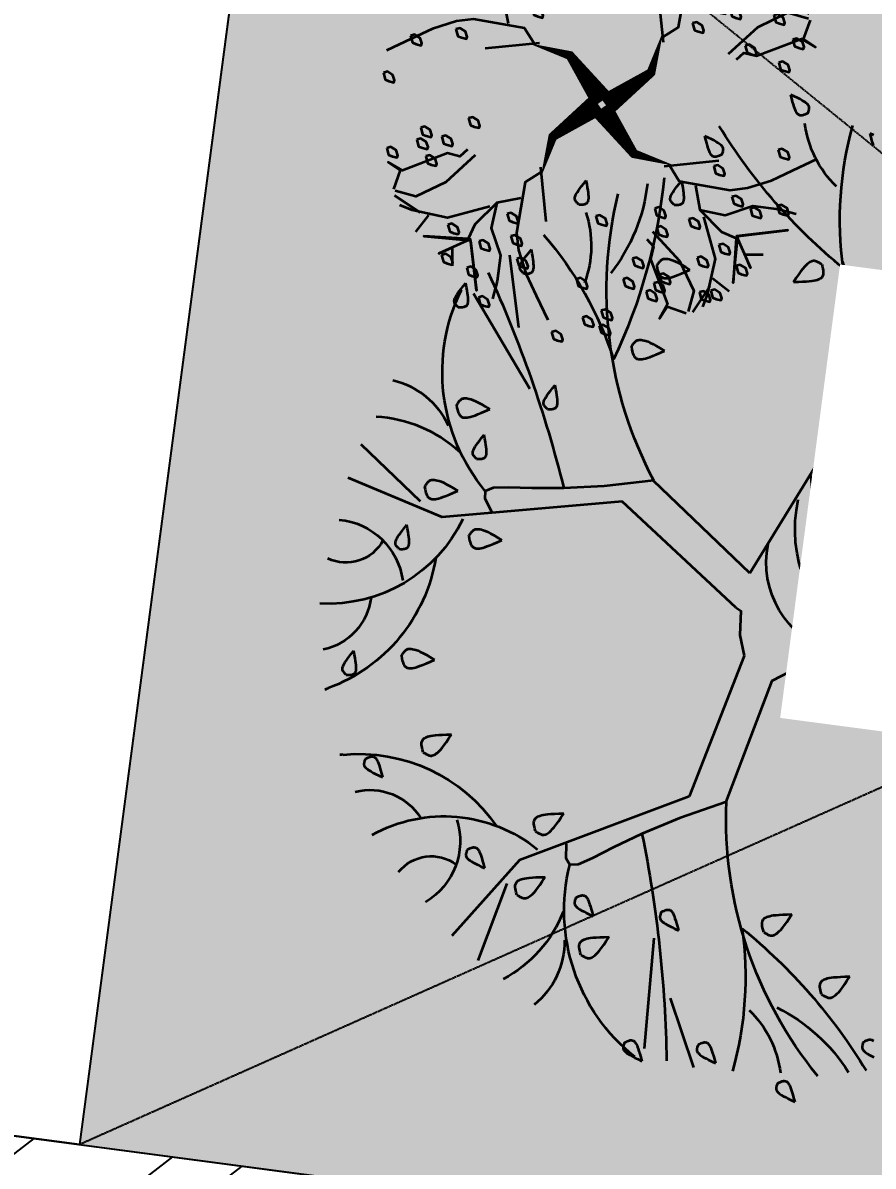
# Model space of a CAD drawing. Header units: millimetres. Extents: x -179928 to 528275, y -469666 to 511935.
# Drawn here: x 104904 to 105449, y 90080 to 90813 of the extents above; entities that cross this region are included whole.
import ezdxf

# ---------------------------------------------------------------- set-up
doc = ezdxf.new("R2010")
doc.units = ezdxf.units.MM
doc.linetypes.add('DASHED', pattern=[0.75, 0.5, -0.25])
doc.linetypes.add('HIDDEN', pattern=[0])
for name, color, linetype in [('ad-Elevation 10', 8, 'Continuous'), ('ad-Text main', 7, 'Continuous'), ('ad-Toilet fixtures', 8, 'Continuous'), ('ad-Wall', 240, 'Continuous'), ('ad-Wall hatch', 8, 'Continuous')]:
    doc.layers.add(name, color=color, linetype=linetype)
doc.layers.add('ad-Landscape', color=94, linetype='Continuous', lineweight=35)
doc.styles.get("Standard").update_dxf_attribs({"font": 'arial.ttf'})

# ---------------------------------------------------------------- blocks, each defined once
blk = doc.blocks.new('zw$42B5')
at = {"layer": 'ad-Wall hatch', "transparency": 33554610}
h = blk.add_hatch(dxfattribs=at)
h.set_pattern_fill('ANSI32', color=256, scale=10)
h.set_pattern_definition([(45, (-1040635.14, 674820.02), (-67.351921, 67.351921), []), (45, (-1040590.24, 674820.02), (-67.351921, 67.351921), [])])
h.paths.add_polyline_path([(12120, 13620), (12120, 10220), (11890, 10220), (11890, 13390), (7240, 13390), (7240, 8645), (4245, 8645), (4245, 8875), (4445, 8875), (4445, 9370), (4560, 9370), (4560, 8760), (7010, 8760), (7010, 10500), (6360, 10500), (6360, 10615), (7010, 10615), (7010, 13390), (4560, 13390), (4560, 10615), (5560, 10615), (5560, 10500), (4445, 10500), (4445, 13390), (230, 13390), (230, 8875), (3345, 8875), (3345, 8645), (3060, 8645), (3060, 4745), (3345, 4745), (3345, 4515), (230, 4515), (230, 230), (4995, 230), (4995, 3130), (6060, 3130), (6060, 3015), (5110, 3015), (5110, 230), (8310, 230), (8310, 3015), (6860, 3015), (6860, 3130), (8310, 3130), (8310, 4630), (5110, 4630), (5110, 3930), (4995, 3930), (4995, 4515), (4245, 4515), (4245, 4745), (8540, 4745), (8540, 230), (9240, 230), (9240, 0), (0, 0), (0, 4745), (2830, 4745), (2830, 8645), (0, 8645), (0, 13620)])
at = {"layer": 'ad-Wall'}
blk.add_lwpolyline([(230, 230), (4995, 230), (4995, 3130), (6060, 3130), (6060, 3015), (5110, 3015), (5110, 230), (8310, 230), (8310, 3015), (6860, 3015), (6860, 3130), (8310, 3130), (8310, 4630), (5110, 4630), (5110, 3930), (4995, 3930), (4995, 4515), (4245, 4515), (4245, 4745), (8540, 4745), (8540, 230), (9240, 230), (9240, 0), (0, 0)], dxfattribs=at)
blk = doc.blocks.new('A$C279134A6')
at = {"layer": 'ad-Landscape', "linetype": 'Continuous'}
for p, q in [((333.14, 760.24), (359.9, 815.03)), ((313.08, 712.49), (317.12, 804.75)), ((185.45, 683.31), (169.64, 750.19)), ((352.62, 400.13), (423.66, 240.51)), ((72.23, 376.89), (16.73, 336.36)), ((150.22, 271.73), (93.3, 199.01)), ((134.41, 222.4), (119.11, 163.38))]:
    blk.add_line(p, q, dxfattribs=at)
for points in [[(431.16, 819.12), (431.03, 819.65), (430.9, 820.18), (430.78, 820.7), (430.69, 821.21), (430.61, 821.7), (430.56, 822.19), (430.53, 822.67), (430.54, 823.13), (430.59, 823.58), (430.68, 824.02), (430.83, 824.46), (431.06, 824.89), (431.36, 825.33), (431.77, 825.78), (432.28, 826.24), (432.91, 826.71), (433.68, 827.21), (434.64, 827.74), (435.84, 828.33), (437.34, 828.97), (439.19, 829.69), (441.45, 830.5), (444.18, 831.41), (447.42, 832.44)], [(431.16, 819.12), (432.34, 818.3), (433.34, 817.65), (434.21, 817.15), (434.94, 816.8), (435.58, 816.56), (436.14, 816.41), (436.64, 816.34), (437.11, 816.33), (437.56, 816.36), (438, 816.44), (438.44, 816.58), (438.88, 816.78), (439.33, 817.08), (439.79, 817.46), (440.27, 817.96), (440.77, 818.57), (441.3, 819.33), (441.87, 820.26), (442.51, 821.42), (443.23, 822.87), (444.07, 824.64), (445.03, 826.8), (446.14, 829.38), (447.42, 832.44)], [(300.11, 802.13), (299.97, 802.67), (299.85, 803.19), (299.73, 803.71), (299.63, 804.22), (299.56, 804.72), (299.51, 805.2), (299.48, 805.68), (299.49, 806.14), (299.53, 806.59), (299.63, 807.03), (299.78, 807.47), (300, 807.9), (300.31, 808.34), (300.72, 808.79), (301.23, 809.25), (301.86, 809.72), (302.63, 810.22), (303.59, 810.76), (304.79, 811.34), (306.29, 811.98), (308.14, 812.7), (310.4, 813.51), (313.12, 814.42), (316.37, 815.45)], [(300.11, 802.13), (301.29, 801.31), (302.29, 800.66), (303.15, 800.16), (303.89, 799.81), (304.53, 799.57), (305.09, 799.42), (305.59, 799.36), (306.05, 799.34), (306.5, 799.37), (306.95, 799.45), (307.39, 799.59), (307.83, 799.8), (308.28, 800.09), (308.74, 800.48), (309.22, 800.97), (309.72, 801.59), (310.24, 802.34), (310.82, 803.27), (311.45, 804.43), (312.18, 805.88), (313.01, 807.65), (313.98, 809.81), (315.09, 812.39), (316.37, 815.45)], [(361.29, 795.78), (361.16, 796.32), (361.03, 796.84), (360.91, 797.36), (360.82, 797.87), (360.74, 798.37), (360.69, 798.85), (360.66, 799.33), (360.67, 799.79), (360.72, 800.24), (360.81, 800.68), (360.96, 801.12), (361.19, 801.55), (361.49, 801.99), (361.9, 802.44), (362.41, 802.9), (363.04, 803.37), (363.81, 803.87), (364.77, 804.41), (365.97, 804.99), (367.47, 805.63), (369.32, 806.35), (371.58, 807.16), (374.31, 808.07), (377.55, 809.1)], [(361.29, 795.78), (362.47, 794.96), (363.47, 794.31), (364.33, 793.81), (365.07, 793.46), (365.71, 793.22), (366.27, 793.07), (366.77, 793.01), (367.24, 792.99), (367.69, 793.02), (368.13, 793.1), (368.57, 793.24), (369.01, 793.45), (369.46, 793.74), (369.92, 794.13), (370.4, 794.62), (370.9, 795.24), (371.43, 795.99), (372, 796.92), (372.64, 798.08), (373.36, 799.53), (374.2, 801.3), (375.16, 803.46), (376.27, 806.04), (377.55, 809.1)], [(497.76, 775.48), (497.62, 776.02), (497.49, 776.54), (497.38, 777.06), (497.28, 777.57), (497.21, 778.07), (497.15, 778.55), (497.13, 779.03), (497.14, 779.49), (497.18, 779.94), (497.28, 780.38), (497.43, 780.82), (497.65, 781.25), (497.96, 781.69), (498.36, 782.14), (498.88, 782.6), (499.51, 783.07), (500.28, 783.57), (501.24, 784.11), (502.44, 784.69), (503.94, 785.33), (505.79, 786.05), (508.05, 786.86)], [(497.76, 775.48), (498.94, 774.66), (499.94, 774.01), (500.8, 773.52), (501.54, 773.16), (502.18, 772.92), (502.74, 772.77), (503.24, 772.71), (503.7, 772.69), (504.15, 772.72), (504.6, 772.8), (505.04, 772.94), (505.48, 773.15), (505.93, 773.44)], [(254.35, 734.17), (255.04, 734.52), (255.73, 734.84), (256.41, 735.15), (257.08, 735.43), (257.75, 735.67), (258.4, 735.88), (259.05, 736.05), (259.69, 736.17), (260.32, 736.24), (260.96, 736.24), (261.6, 736.15), (262.26, 735.97), (262.95, 735.67), (263.68, 735.24), (264.46, 734.67), (265.3, 733.94), (266.2, 733.02), (267.19, 731.86), (268.28, 730.41), (269.48, 728.59), (270.81, 726.34), (272.3, 723.61), (273.95, 720.32), (275.78, 716.42)], [(457.88, 740.61), (457.08, 738.75), (456.48, 737.18), (456.04, 735.86), (455.76, 734.74), (455.61, 733.79), (455.58, 732.98), (455.62, 732.28), (455.74, 731.63), (455.91, 731.02), (456.14, 730.43), (456.46, 729.86), (456.87, 729.31), (457.4, 728.77), (458.07, 728.25), (458.89, 727.74), (459.88, 727.23), (461.06, 726.72), (462.48, 726.21), (464.21, 725.69), (466.3, 725.16), (468.79, 724.62), (471.75, 724.06), (475.24, 723.47), (479.31, 722.85)], [(457.88, 740.61), (458.58, 740.95), (459.27, 741.28), (459.94, 741.58), (460.62, 741.86), (461.28, 742.11), (461.94, 742.32), (462.58, 742.49), (463.22, 742.61), (463.86, 742.68), (464.49, 742.67), (465.13, 742.59), (465.8, 742.4), (466.49, 742.11), (467.22, 741.68), (468, 741.11), (468.83, 740.37), (469.74, 739.46), (470.72, 738.3), (471.81, 736.84), (473.01, 735.02), (474.35, 732.78), (475.83, 730.04), (477.48, 726.75), (479.31, 722.85)], [(326.61, 591.55), (193.35, 662.62), (145.49, 732.73)], [(254.35, 734.17), (253.55, 732.32), (252.94, 730.75), (252.51, 729.42), (252.23, 728.3), (252.08, 727.36), (252.04, 726.55), (252.09, 725.84), (252.21, 725.19), (252.38, 724.58), (252.61, 723.99), (252.92, 723.43), (253.34, 722.88), (253.87, 722.34), (254.53, 721.82), (255.35, 721.3), (256.34, 720.79), (257.52, 720.28), (258.95, 719.77), (260.68, 719.26), (262.76, 718.73), (265.26, 718.19), (268.22, 717.62), (271.71, 717.03), (275.78, 716.42)], [(244.05, 687.63), (243.91, 688.16), (243.78, 688.68), (243.67, 689.2), (243.57, 689.71), (243.49, 690.21), (243.44, 690.7), (243.42, 691.17), (243.43, 691.63), (243.47, 692.08), (243.56, 692.52), (243.72, 692.96), (243.94, 693.4), (244.25, 693.83), (244.65, 694.28), (245.16, 694.74), (245.79, 695.22), (246.56, 695.72), (247.52, 696.25), (248.72, 696.83), (250.22, 697.48), (252.07, 698.2), (254.33, 699), (257.06, 699.92), (260.3, 700.95)], [(244.05, 687.63), (245.22, 686.8), (246.23, 686.15), (247.09, 685.66), (247.83, 685.3), (248.46, 685.06), (249.02, 684.92), (249.52, 684.85), (249.99, 684.84), (250.44, 684.87), (250.88, 684.94), (251.32, 685.08), (251.77, 685.29), (252.22, 685.58), (252.68, 685.97), (253.15, 686.46), (253.65, 687.08), (254.18, 687.83), (254.75, 688.76), (255.39, 689.93), (256.12, 691.37), (256.95, 693.15), (257.91, 695.3), (259.02, 697.88), (260.3, 700.95)], [(316.25, 690.18), (316.11, 690.71), (315.98, 691.24), (315.87, 691.75), (315.77, 692.26), (315.69, 692.76), (315.64, 693.25), (315.62, 693.72), (315.63, 694.19), (315.67, 694.64), (315.76, 695.08), (315.92, 695.51), (316.14, 695.95), (316.45, 696.39), (316.85, 696.83), (317.36, 697.29), (317.99, 697.77), (318.77, 698.27), (319.72, 698.8), (320.92, 699.38), (322.42, 700.03), (324.28, 700.75), (326.54, 701.56), (329.26, 702.47), (332.5, 703.5)], [(316.25, 690.18), (317.42, 689.35), (318.43, 688.7), (319.29, 688.21), (320.03, 687.85), (320.66, 687.61), (321.22, 687.47), (321.72, 687.4), (322.19, 687.39), (322.64, 687.42), (323.09, 687.49), (323.53, 687.63), (323.97, 687.84), (324.42, 688.13), (324.88, 688.52), (325.36, 689.02), (325.85, 689.63), (326.38, 690.38), (326.95, 691.31), (327.59, 692.48), (328.32, 693.92), (329.15, 695.7), (330.11, 697.85), (331.22, 700.44), (332.5, 703.5)], [(403.22, 695.44), (403.92, 695.78), (404.6, 696.11), (405.28, 696.42), (405.95, 696.7), (406.62, 696.94), (407.27, 697.15), (407.92, 697.32), (408.56, 697.44), (409.19, 697.51), (409.83, 697.51), (410.47, 697.42), (411.13, 697.24), (411.83, 696.94), (412.56, 696.51), (413.34, 695.94), (414.17, 695.21), (415.08, 694.29), (416.06, 693.13), (417.15, 691.68), (418.35, 689.86), (419.69, 687.61), (421.17, 684.87), (422.82, 681.59), (424.65, 677.69)], [(194.9, 691.63), (194.1, 689.78), (193.49, 688.2), (193.06, 686.88), (192.78, 685.76), (192.63, 684.82), (192.59, 684.01), (192.64, 683.3), (192.76, 682.65), (192.93, 682.04), (193.16, 681.45), (193.47, 680.88), (193.89, 680.33), (194.42, 679.8), (195.08, 679.27), (195.9, 678.76), (196.89, 678.25), (198.07, 677.74), (199.5, 677.23), (201.23, 676.71), (203.31, 676.18), (205.81, 675.64), (208.77, 675.08), (212.26, 674.49), (216.33, 673.87)], [(194.9, 691.63), (195.59, 691.97), (196.28, 692.3), (196.96, 692.6), (197.63, 692.88), (198.3, 693.13), (198.95, 693.34), (199.6, 693.51), (200.24, 693.63), (200.87, 693.7), (201.51, 693.69), (202.15, 693.61), (202.81, 693.43), (203.5, 693.13), (204.24, 692.7), (205.01, 692.13), (205.85, 691.39), (206.75, 690.48), (207.74, 689.32), (208.83, 687.86), (210.03, 686.04), (211.36, 683.8), (212.85, 681.06), (214.5, 677.77), (216.33, 673.87)], [(403.22, 695.44), (402.42, 693.59), (401.81, 692.02), (401.38, 690.69), (401.1, 689.57), (400.95, 688.63), (400.91, 687.82), (400.96, 687.11), (401.08, 686.46), (401.25, 685.85), (401.48, 685.26), (401.8, 684.69), (402.21, 684.14), (402.74, 683.61), (403.41, 683.09), (404.23, 682.57), (405.21, 682.06), (406.4, 681.55), (407.82, 681.04), (409.55, 680.53), (411.63, 680), (414.13, 679.45), (417.09, 678.89), (420.58, 678.3), (424.65, 677.69)], [(148.92, 659.8), (148.78, 660.34), (148.65, 660.86), (148.54, 661.38), (148.44, 661.89), (148.36, 662.39), (148.31, 662.87), (148.29, 663.35), (148.3, 663.81), (148.34, 664.26), (148.44, 664.7), (148.59, 665.14), (148.81, 665.57), (149.12, 666.01), (149.52, 666.46), (150.03, 666.92), (150.67, 667.39), (151.44, 667.89), (152.39, 668.43), (153.6, 669.01), (155.09, 669.65), (156.95, 670.37), (159.21, 671.18), (161.93, 672.09), (165.17, 673.12)], [(148.92, 659.8), (150.09, 658.98), (151.1, 658.33), (151.96, 657.83), (152.7, 657.48), (153.34, 657.24), (153.89, 657.09), (154.39, 657.03), (154.86, 657.01), (155.31, 657.04), (155.76, 657.12), (156.2, 657.26), (156.64, 657.47), (157.09, 657.76), (157.55, 658.15), (158.03, 658.64), (158.52, 659.26), (159.05, 660.01), (159.62, 660.94), (160.26, 662.1), (160.99, 663.55), (161.82, 665.32), (162.78, 667.48), (163.89, 670.06), (165.17, 673.12)], [(358.2, 591.72), (320.98, 610.4), (291.74, 627.48), (269.52, 642.02), (253.38, 653.1), (242.35, 659.78), (235.49, 661.13), (231.84, 656.23), (230.45, 644.14)], [(203.37, 637.08), (204.06, 637.42), (204.75, 637.75), (205.43, 638.05), (206.1, 638.33), (206.76, 638.58), (207.42, 638.79), (208.07, 638.96), (208.7, 639.08), (209.34, 639.14), (209.97, 639.14), (210.61, 639.06), (211.28, 638.87), (211.97, 638.58), (212.7, 638.15), (213.48, 637.57), (214.31, 636.84), (215.22, 635.92), (216.21, 634.77), (217.29, 633.31), (218.49, 631.49), (219.83, 629.25), (221.31, 626.51), (222.96, 623.22), (224.79, 619.32)], [(203.37, 637.08), (202.56, 635.22), (201.96, 633.65), (201.52, 632.33), (201.24, 631.21), (201.09, 630.26), (201.06, 629.45), (201.11, 628.74), (201.22, 628.1), (201.39, 627.49), (201.62, 626.9), (201.94, 626.33), (202.35, 625.78), (202.88, 625.24), (203.55, 624.72), (204.37, 624.21), (205.36, 623.7), (206.54, 623.19), (207.97, 622.68), (209.69, 622.16), (211.78, 621.63), (214.27, 621.09), (217.24, 620.53), (220.72, 619.94), (224.79, 619.32)], [(54.64, 595.87), (54.5, 596.4), (54.38, 596.92), (54.26, 597.44), (54.16, 597.95), (54.09, 598.45), (54.04, 598.93), (54.01, 599.41), (54.02, 599.87), (54.07, 600.32), (54.16, 600.76), (54.31, 601.2), (54.54, 601.63), (54.84, 602.07), (55.25, 602.52), (55.76, 602.98), (56.39, 603.46), (57.16, 603.95), (58.12, 604.49), (59.32, 605.07), (60.82, 605.71), (62.67, 606.43), (64.93, 607.24), (67.65, 608.16), (70.9, 609.19)], [(54.64, 595.87), (55.82, 595.04), (56.82, 594.39), (57.68, 593.9), (58.42, 593.54), (59.06, 593.3), (59.62, 593.16), (60.12, 593.09), (60.58, 593.08), (61.04, 593.1), (61.48, 593.18), (61.92, 593.32), (62.36, 593.53), (62.81, 593.82), (63.27, 594.21), (63.75, 594.7), (64.25, 595.32), (64.77, 596.07), (65.35, 597), (65.99, 598.17), (66.71, 599.61), (67.55, 601.38), (68.51, 603.54), (69.62, 606.12), (70.9, 609.19)], [(356.89, 469.03), (326.61, 591.55)], [(382.56, 486.75), (357.78, 591.94)], [(101.81, 583.95), (101.01, 582.09), (100.4, 580.52), (99.97, 579.19), (99.69, 578.08), (99.54, 577.13), (99.5, 576.32), (99.55, 575.61), (99.67, 574.97), (99.84, 574.35), (100.07, 573.77), (100.39, 573.2), (100.8, 572.65), (101.33, 572.11), (102, 571.59), (102.81, 571.07), (103.8, 570.56), (104.99, 570.06), (106.41, 569.55), (108.14, 569.03), (110.22, 568.5), (112.72, 567.96), (115.68, 567.39), (119.17, 566.81), (123.24, 566.19)], [(101.81, 583.95), (102.51, 584.29), (103.19, 584.61), (103.87, 584.92), (104.54, 585.2), (105.21, 585.45), (105.86, 585.66), (106.51, 585.83), (107.15, 585.95), (107.78, 586.01), (108.42, 586.01), (109.06, 585.93), (109.72, 585.74), (110.42, 585.44), (111.15, 585.02), (111.93, 584.44), (112.76, 583.71), (113.67, 582.79), (114.65, 581.64), (115.74, 580.18), (116.94, 578.36), (118.28, 576.11), (119.76, 573.38), (121.41, 570.09), (123.24, 566.19)], [(29.7, 528.37), (29.25, 528.06), (28.81, 527.74), (28.39, 527.43), (27.99, 527.1), (27.6, 526.77), (27.25, 526.44), (26.92, 526.09), (26.63, 525.73), (26.37, 525.36), (26.15, 524.97), (25.98, 524.54), (25.87, 524.06), (25.82, 523.53), (25.84, 522.93), (25.93, 522.24), (26.1, 521.47), (26.36, 520.59), (26.74, 519.56), (27.27, 518.34), (27.99, 516.88), (28.93, 515.13), (30.12, 513.04), (31.6, 510.58), (33.39, 507.68)], [(29.7, 528.37), (31.13, 528.24), (32.32, 528.08), (33.3, 527.89), (34.09, 527.68), (34.73, 527.45), (35.25, 527.2), (35.67, 526.93), (36.03, 526.63), (36.36, 526.32), (36.64, 525.97), (36.89, 525.58), (37.09, 525.13), (37.24, 524.62), (37.34, 524.02), (37.38, 523.34), (37.36, 522.55), (37.27, 521.63), (37.1, 520.55), (36.83, 519.25), (36.44, 517.68), (35.92, 515.79), (35.25, 513.53), (34.41, 510.84), (33.39, 507.68)], [(73.29, 506.76), (73.89, 508.69), (74.45, 510.28), (74.98, 511.57), (75.5, 512.6), (76, 513.41), (76.49, 514.05), (76.99, 514.56), (77.5, 514.97), (78.03, 515.33), (78.59, 515.63), (79.2, 515.85), (79.87, 516), (80.62, 516.06), (81.47, 516.03), (82.42, 515.89), (83.51, 515.63), (84.73, 515.25), (86.15, 514.71), (87.8, 513.98), (89.72, 513.02), (91.97, 511.82), (94.59, 510.32), (97.62, 508.49), (101.12, 506.32)], [(73.29, 506.76), (73.6, 506.05), (73.91, 505.35), (74.22, 504.68), (74.55, 504.03), (74.9, 503.41), (75.26, 502.82), (75.64, 502.28), (76.05, 501.77), (76.48, 501.31), (76.97, 500.9), (77.51, 500.54), (78.13, 500.25), (78.85, 500.03), (79.69, 499.88), (80.65, 499.81), (81.76, 499.82), (83.05, 499.93), (84.55, 500.16), (86.32, 500.56), (88.42, 501.17), (90.89, 502), (93.8, 503.12), (97.19, 504.54), (101.12, 506.32)], [(382.56, 486.75), (413.24, 465.34), (442.58, 452.51), (473.75, 454.34), (542.66, 463.81)], [(344.62, 430.21), (349.05, 432.35), (350.89, 452.51), (356.89, 469.03)], [(566.22, 448.74), (547.11, 430.52), (522.98, 414.51), (539.77, 401.2), (587.45, 406.7), (583.78, 399.37), (477.42, 382.87), (452.99, 374.92), (462.23, 357.76), (561.78, 348.05), (554.44, 337.06), (431.57, 324.23), (433.41, 278.42), (444.41, 263.76), (497.59, 280.25), (493.92, 271.09), (462.75, 263.76), (470.08, 252.76), (492.09, 254.59), (490.26, 247.26), (449.88, 243.53)], [(344.62, 430.21), (239.13, 354.81)], [(59.76, 418.5), (59.3, 418.18), (58.87, 417.87), (58.44, 417.55), (58.04, 417.23), (57.66, 416.9), (57.3, 416.56), (56.97, 416.21), (56.68, 415.86), (56.42, 415.49), (56.2, 415.09), (56.04, 414.66), (55.92, 414.18), (55.87, 413.65), (55.89, 413.05), (55.98, 412.37), (56.15, 411.59), (56.41, 410.71), (56.79, 409.69), (57.32, 408.46), (58.04, 407), (58.98, 405.25), (60.17, 403.16), (61.65, 400.7), (63.44, 397.81)], [(59.76, 418.5), (61.19, 418.36), (62.37, 418.2), (63.35, 418.02), (64.14, 417.81), (64.78, 417.58), (65.3, 417.32), (65.72, 417.05), (66.08, 416.75), (66.41, 416.44), (66.7, 416.09), (66.94, 415.7), (67.14, 415.25), (67.29, 414.74), (67.39, 414.14), (67.43, 413.46), (67.41, 412.67), (67.32, 411.75), (67.15, 410.67), (66.88, 409.37), (66.49, 407.8), (65.97, 405.91), (65.3, 403.65), (64.46, 400.97), (63.44, 397.81)], [(115.9, 400.36), (116.49, 402.29), (117.05, 403.88), (117.59, 405.17), (118.1, 406.2), (118.6, 407.01), (119.1, 407.65), (119.6, 408.16), (120.11, 408.58), (120.64, 408.93), (121.2, 409.23), (121.8, 409.45), (122.48, 409.6), (123.23, 409.66), (124.07, 409.63), (125.03, 409.49), (126.11, 409.23), (127.34, 408.85), (128.76, 408.31), (130.4, 407.58), (132.33, 406.63), (134.58, 405.42), (137.2, 403.92), (140.23, 402.1), (143.72, 399.92)], [(115.9, 400.36), (116.2, 399.65), (116.51, 398.96), (116.83, 398.28), (117.16, 397.63), (117.5, 397.01), (117.86, 396.43), (118.25, 395.88), (118.65, 395.37), (119.09, 394.91), (119.57, 394.5), (120.12, 394.14), (120.74, 393.85), (121.46, 393.63), (122.29, 393.48), (123.26, 393.41), (124.37, 393.42), (125.65, 393.53), (127.15, 393.77), (128.93, 394.17), (131.02, 394.77), (133.5, 395.61), (136.41, 396.72), (139.8, 398.14), (143.72, 399.92)], [(352.62, 400.13), (262.56, 334.25)], [(239.13, 354.81), (91.68, 387.47), (9.73, 365.32)], [(74, 364.42), (74.59, 366.35), (75.15, 367.94), (75.69, 369.23), (76.2, 370.26), (76.7, 371.07), (77.2, 371.71), (77.7, 372.22), (78.21, 372.63), (78.73, 372.99), (79.29, 373.29), (79.9, 373.51), (80.57, 373.66), (81.32, 373.72), (82.17, 373.69), (83.13, 373.55), (84.21, 373.29), (85.44, 372.91), (86.85, 372.37), (88.5, 371.64), (90.43, 370.68), (92.68, 369.48), (95.3, 367.98), (98.33, 366.15), (101.82, 363.98)], [(263.02, 334.14), (222.6, 344.15), (189.28, 350.19), (162.94, 353.59), (143.48, 355.67), (130.75, 357.77), (124.66, 361.2), (125.08, 367.3), (131.89, 377.39)], [(74, 364.42), (74.3, 363.71), (74.61, 363.01), (74.93, 362.34), (75.26, 361.69), (75.6, 361.07), (75.96, 360.48), (76.34, 359.94), (76.75, 359.43), (77.19, 358.97), (77.67, 358.56), (78.22, 358.2), (78.84, 357.91), (79.56, 357.69), (80.39, 357.54), (81.36, 357.47), (82.47, 357.48), (83.75, 357.59), (85.25, 357.82), (87.02, 358.22), (89.12, 358.83), (91.6, 359.66), (94.5, 360.78), (97.89, 362.2), (101.82, 363.98)], [(113.94, 335.5), (113.49, 335.19), (113.05, 334.87), (112.62, 334.56), (112.22, 334.23), (111.84, 333.9), (111.48, 333.57), (111.15, 333.22), (110.86, 332.86), (110.6, 332.49), (110.38, 332.1), (110.22, 331.67), (110.1, 331.19), (110.05, 330.66), (110.07, 330.06), (110.16, 329.37), (110.33, 328.6), (110.59, 327.72), (110.97, 326.69), (111.5, 325.47), (112.22, 324.01), (113.16, 322.26), (114.35, 320.17), (115.83, 317.71), (117.62, 314.81)], [(113.94, 335.5), (115.37, 335.37), (116.55, 335.21), (117.53, 335.02), (118.32, 334.81), (118.96, 334.58), (119.48, 334.33), (119.9, 334.06), (120.27, 333.76), (120.59, 333.44), (120.88, 333.1), (121.12, 332.71), (121.32, 332.26), (121.47, 331.75), (121.57, 331.15), (121.61, 330.47), (121.59, 329.68), (121.5, 328.76), (121.33, 327.68), (121.06, 326.38), (120.67, 324.81), (120.15, 322.92), (119.48, 320.66), (118.64, 317.97), (117.62, 314.81)], [(91.5, 293.44), (92.09, 295.37), (92.66, 296.96), (93.19, 298.25), (93.7, 299.28), (94.2, 300.09), (94.7, 300.73), (95.2, 301.24), (95.71, 301.66), (96.24, 302.01), (96.8, 302.31), (97.4, 302.53), (98.08, 302.68), (98.83, 302.74), (99.67, 302.71), (100.63, 302.57), (101.71, 302.31), (102.94, 301.93), (104.36, 301.39), (106.01, 300.66), (107.93, 299.71), (110.18, 298.5), (112.8, 297), (115.83, 295.18), (119.32, 293)], [(91.5, 293.44), (91.8, 292.73), (92.11, 292.04), (92.43, 291.36), (92.76, 290.71), (93.1, 290.09), (93.46, 289.51), (93.85, 288.96), (94.25, 288.45), (94.69, 287.99), (95.17, 287.58), (95.72, 287.22), (96.34, 286.93), (97.06, 286.71), (97.89, 286.56), (98.86, 286.49), (99.97, 286.5), (101.25, 286.61), (102.76, 286.85), (104.53, 287.25), (106.63, 287.85), (109.1, 288.69), (112.01, 289.8), (115.4, 291.22), (119.32, 293)], [(167.13, 286.62), (166.68, 286.3), (166.24, 285.99), (165.82, 285.67), (165.41, 285.35), (165.03, 285.02), (164.68, 284.68), (164.35, 284.34), (164.05, 283.98), (163.8, 283.61), (163.58, 283.21), (163.41, 282.78), (163.3, 282.31), (163.25, 281.77), (163.26, 281.17), (163.35, 280.49), (163.52, 279.72), (163.79, 278.84), (164.17, 277.81), (164.7, 276.58), (165.42, 275.12), (166.36, 273.37), (167.55, 271.28), (169.03, 268.82), (170.82, 265.93)], [(167.13, 286.62), (168.56, 286.48), (169.75, 286.32), (170.72, 286.14), (171.52, 285.93), (172.16, 285.7), (172.67, 285.44), (173.1, 285.17), (173.46, 284.87), (173.78, 284.56), (174.07, 284.21), (174.32, 283.82), (174.52, 283.37), (174.67, 282.86), (174.77, 282.27), (174.81, 281.58), (174.79, 280.79), (174.7, 279.88), (174.53, 278.79), (174.25, 277.5), (173.87, 275.93), (173.35, 274.04), (172.68, 271.77), (171.84, 269.09), (170.82, 265.93)], [(423.23, 240.72), (460.45, 222.04), (489.69, 204.96), (511.91, 190.42), (528.06, 179.35), (539.08, 172.67), (545.95, 171.31)], [(229.79, 226.07), (230.38, 228), (230.94, 229.58), (231.48, 230.87), (231.99, 231.9), (232.49, 232.72), (232.99, 233.36), (233.49, 233.87), (234, 234.28), (234.52, 234.64), (235.08, 234.93), (235.69, 235.16), (236.36, 235.31), (237.12, 235.37), (237.96, 235.33), (238.92, 235.19), (240, 234.94), (241.23, 234.56), (242.65, 234.01), (244.29, 233.28), (246.22, 232.33), (248.47, 231.12), (251.09, 229.62), (254.12, 227.8), (257.61, 225.62)], [(229.79, 226.07), (230.09, 225.35), (230.4, 224.66), (230.72, 223.99), (231.05, 223.34), (231.39, 222.72), (231.75, 222.13), (232.14, 221.58), (232.54, 221.07), (232.98, 220.61), (233.46, 220.2), (234.01, 219.85), (234.63, 219.56), (235.35, 219.33), (236.18, 219.18), (237.15, 219.11), (238.26, 219.13), (239.54, 219.23), (241.04, 219.47), (242.82, 219.87), (244.91, 220.47), (247.39, 221.31), (250.29, 222.42), (253.68, 223.85), (257.61, 225.62)], [(82.08, 212.05), (81.62, 211.74), (81.19, 211.42), (80.76, 211.1), (80.36, 210.78), (79.98, 210.45), (79.62, 210.12), (79.29, 209.77), (79, 209.41), (78.74, 209.04), (78.52, 208.65), (78.36, 208.22), (78.24, 207.74), (78.19, 207.21), (78.21, 206.61), (78.3, 205.92), (78.47, 205.15), (78.73, 204.27), (79.11, 203.24), (79.64, 202.02), (80.36, 200.56), (81.3, 198.81), (82.49, 196.72), (83.97, 194.26), (85.76, 191.36)], [(82.08, 212.05), (83.51, 211.92), (84.69, 211.76), (85.67, 211.57), (86.46, 211.36), (87.1, 211.13), (87.62, 210.88), (88.04, 210.6), (88.4, 210.31), (88.73, 209.99), (89.02, 209.65), (89.26, 209.26), (89.46, 208.81), (89.61, 208.3), (89.71, 207.7), (89.75, 207.02), (89.73, 206.22), (89.64, 205.31), (89.47, 204.23), (89.2, 202.93), (88.81, 201.36), (88.29, 199.47), (87.62, 197.21), (86.78, 194.52), (85.76, 191.36)], [(132.69, 177.1), (132.24, 176.78), (131.8, 176.47), (131.37, 176.15), (130.97, 175.82), (130.59, 175.5), (130.23, 175.16), (129.9, 174.81), (129.61, 174.46), (129.35, 174.08), (129.13, 173.69), (128.97, 173.26), (128.85, 172.78), (128.8, 172.25), (128.82, 171.65), (128.91, 170.97), (129.08, 170.19), (129.34, 169.31), (129.72, 168.29), (130.25, 167.06), (130.97, 165.6), (131.91, 163.85), (133.1, 161.76), (134.58, 159.3), (136.37, 156.41)], [(132.69, 177.1), (134.12, 176.96), (135.3, 176.8), (136.28, 176.61), (137.07, 176.41), (137.71, 176.17), (138.23, 175.92), (138.65, 175.65), (139.02, 175.35), (139.34, 175.04), (139.63, 174.69), (139.87, 174.3), (140.07, 173.85), (140.22, 173.34), (140.32, 172.74), (140.36, 172.06), (140.34, 171.27), (140.25, 170.35), (140.08, 169.27), (139.81, 167.97), (139.42, 166.4), (138.9, 164.51), (138.23, 162.25), (137.39, 159.57), (136.37, 156.41)], [(241.95, 156.21), (242.54, 158.14), (243.1, 159.73), (243.64, 161.02), (244.15, 162.05), (244.65, 162.86), (245.15, 163.5), (245.65, 164.01), (246.16, 164.42), (246.69, 164.78), (247.25, 165.08), (247.85, 165.3), (248.53, 165.45), (249.28, 165.51), (250.12, 165.48), (251.08, 165.34), (252.16, 165.08), (253.39, 164.7), (254.81, 164.16), (256.45, 163.43), (258.38, 162.47), (260.63, 161.26), (263.25, 159.77), (266.28, 157.94), (269.77, 155.77)], [(241.95, 156.21), (242.25, 155.5), (242.56, 154.8), (242.88, 154.13), (243.21, 153.48), (243.55, 152.86), (243.91, 152.27), (244.3, 151.72), (244.7, 151.22), (245.14, 150.76), (245.62, 150.34), (246.17, 149.99), (246.79, 149.7), (247.51, 149.48), (248.34, 149.33), (249.31, 149.26), (250.42, 149.27), (251.7, 149.38), (253.2, 149.61), (254.98, 150.01), (257.07, 150.61), (259.55, 151.45), (262.46, 152.57), (265.85, 153.99), (269.77, 155.77)], [(378.21, 137), (379.01, 138.85), (379.62, 140.43), (380.05, 141.75), (380.33, 142.87), (380.48, 143.82), (380.52, 144.62), (380.47, 145.33), (380.35, 145.98), (380.18, 146.59), (379.95, 147.18), (379.64, 147.75), (379.22, 148.3), (378.69, 148.83), (378.03, 149.36), (377.21, 149.87), (376.22, 150.38), (375.04, 150.89), (373.61, 151.4), (371.88, 151.92), (369.8, 152.45), (367.3, 152.99), (364.34, 153.55), (360.85, 154.14), (356.78, 154.76)], [(378.21, 137), (377.52, 136.66), (376.83, 136.33), (376.15, 136.03), (375.48, 135.75), (374.81, 135.5), (374.16, 135.29), (373.51, 135.12), (372.87, 135), (372.24, 134.93), (371.6, 134.94), (370.96, 135.02), (370.3, 135.2), (369.61, 135.5), (368.87, 135.93), (368.1, 136.5), (367.26, 137.24), (366.36, 138.15), (365.37, 139.31), (364.28, 140.77), (363.08, 142.59), (361.75, 144.83), (360.26, 147.57), (358.61, 150.86), (356.78, 154.76)], [(170.59, 113.93), (170.14, 113.62), (169.7, 113.3), (169.28, 112.98), (168.88, 112.66), (168.49, 112.33), (168.14, 112), (167.81, 111.65), (167.52, 111.29), (167.26, 110.92), (167.04, 110.53), (166.87, 110.1), (166.76, 109.62), (166.71, 109.09), (166.73, 108.49), (166.82, 107.8), (166.99, 107.03), (167.25, 106.15), (167.63, 105.12), (168.16, 103.9), (168.88, 102.44), (169.82, 100.68), (171.01, 98.6), (172.49, 96.13), (174.28, 93.24)], [(170.59, 113.93), (172.02, 113.8), (173.21, 113.64), (174.19, 113.45), (174.98, 113.24), (175.62, 113.01), (176.14, 112.76), (176.56, 112.48), (176.92, 112.19), (177.25, 111.87), (177.53, 111.53), (177.78, 111.14), (177.98, 110.69), (178.13, 110.18), (178.23, 109.58), (178.27, 108.9), (178.25, 108.1), (178.16, 107.19), (177.99, 106.11), (177.72, 104.81), (177.33, 103.24), (176.81, 101.35), (176.14, 99.09), (175.3, 96.4), (174.28, 93.24)], [(249.57, 103.78), (249.11, 103.47), (248.68, 103.15), (248.25, 102.83), (247.85, 102.51), (247.47, 102.18), (247.11, 101.85), (246.78, 101.5), (246.49, 101.14), (246.23, 100.77), (246.01, 100.38), (245.85, 99.95), (245.73, 99.47), (245.68, 98.94), (245.7, 98.33), (245.79, 97.65), (245.96, 96.88), (246.22, 96), (246.6, 94.97), (247.13, 93.75), (247.85, 92.29), (248.79, 90.53), (249.98, 88.45), (251.46, 85.98), (253.25, 83.09)], [(249.57, 103.78), (251, 103.65), (252.18, 103.49), (253.16, 103.3), (253.95, 103.09), (254.59, 102.86), (255.11, 102.61), (255.53, 102.33), (255.89, 102.04), (256.22, 101.72), (256.51, 101.38), (256.75, 100.99), (256.95, 100.54), (257.1, 100.03), (257.2, 99.43), (257.24, 98.74), (257.22, 97.95), (257.13, 97.04), (256.96, 95.96), (256.69, 94.66), (256.3, 93.09), (255.78, 91.2), (255.11, 88.94), (254.27, 86.25), (253.25, 83.09)], [(283.67, 56.96), (282.5, 57.79), (281.49, 58.43), (280.63, 58.93), (279.89, 59.28), (279.26, 59.52), (278.7, 59.67), (278.2, 59.74), (277.73, 59.75), (277.28, 59.72), (276.83, 59.64), (276.39, 59.51), (275.95, 59.3), (275.5, 59), (275.04, 58.62), (274.56, 58.12), (274.07, 57.51), (273.54, 56.76), (272.97, 55.82), (272.33, 54.66), (271.6, 53.21), (270.77, 51.44), (269.81, 49.29), (268.7, 46.7), (267.42, 43.64)], [(283.67, 56.96), (283.81, 56.43), (283.94, 55.9), (284.05, 55.38), (284.15, 54.88), (284.23, 54.38), (284.28, 53.89), (284.3, 53.41), (284.29, 52.95), (284.25, 52.5), (284.16, 52.06), (284, 51.63), (283.78, 51.19), (283.47, 50.75), (283.07, 50.3), (282.56, 49.84), (281.92, 49.37), (281.15, 48.87), (280.2, 48.34), (279, 47.75), (277.5, 47.11), (275.64, 46.39), (273.38, 45.58), (270.66, 44.67), (267.42, 43.64)], [(408.07, 32.92), (407.24, 31.14), (406.27, 28.99), (405.16, 26.4), (403.88, 23.34)], [(407.13, 24.37), (403.88, 23.34)], [(350.27, 13.32), (349.1, 14.15), (348.09, 14.8), (347.23, 15.29), (346.49, 15.65), (345.85, 15.89), (345.3, 16.03), (344.79, 16.1), (344.33, 16.11), (343.88, 16.08), (343.43, 16), (342.99, 15.87), (342.55, 15.66), (342.1, 15.37), (341.64, 14.98), (341.16, 14.48), (340.66, 13.87), (340.14, 13.12), (339.57, 12.18), (338.93, 11.02), (338.2, 9.58), (337.37, 7.8), (336.4, 5.65), (335.29, 3.06), (334.01, 0)], [(350.27, 13.32), (350.41, 12.79), (350.54, 12.26), (350.65, 11.75), (350.75, 11.24), (350.82, 10.74), (350.88, 10.25), (350.9, 9.78), (350.89, 9.31), (350.85, 8.86), (350.75, 8.42), (350.6, 7.99), (350.38, 7.55), (350.07, 7.11), (349.67, 6.67), (349.15, 6.21), (348.52, 5.73), (347.75, 5.23), (346.79, 4.7), (345.59, 4.12), (344.09, 3.47), (342.24, 2.75), (339.98, 1.94), (337.26, 1.03), (334.01, 0)]]:
    blk.add_lwpolyline(points, dxfattribs=at)
for centre, radius, start, end in [((389.86, 679.23), 155.43, 120.80412, 186.68563), ((-673.29, 960.82), 1020.98, 340.94432, 351.65172), ((99.95, 772.98), 295.58, 344.65268, 7.94044), ((695.56, 561.69), 338.69, 133.19447, 174.91323), ((346.5, 833.1), 89.05, 306.61054, 345.04548), ((374.9, 895.99), 147.38, 288.81653, 320.50333), ((141.27, 1090.56), 464.83, 301.6227, 321.10353), ((172.14, 733.76), 67.87, 351.75756, 43.68018), ((128.18, 673.55), 110.38, 14.28758, 54.1159), ((83.37, 661.19), 59.23, 335.04444, 51.65457), ((124.46, 703.8), 34.97, 211.19428, 298.93238), ((142.19, 757.99), 124.35, 233.68534, 301.3784), ((67.02, 731.09), 139.86, 257.08107, 317.74147), ((68.37, 670.99), 50.42, 248.55305, 320.17001), ((1.1, 443.72), 154.97, 77.08107, 78.0944), ((87.95, 678.78), 154.97, 241.34686, 242.36019), ((-48.82, 417.59), 139.86, 1.69979, 62.36019), ((-8.71, 462.37), 50.42, 359.27125, 70.88821), ((-9.2, 348.28), 124.35, 18.06286, 85.75592), ((751.75, 192.15), 360.52, 132.1856, 164.96928), ((442.71, 379.18), 78.47, 99.97071, 183.81406), ((503.62, 343.37), 119.5, 115.95201, 184.58182), ((590, 286.65), 198.75, 121.55064, 171.51321), ((9.05, 460.07), 59.23, 267.78669, 344.39682), ((12.57, 400.98), 34.97, 20.50888, 108.24698), ((230.18, 247.07), 155.43, 132.75563, 198.63714), ((-760.64, 724.43), 1020.98, 327.78954, 338.49694), ((538.85, 137.6), 338.69, 144.52803, 186.24679), ((35.06, 421.54), 110.38, 265.32536, 305.15368), ((342.11, 341.19), 57.18, 329.93997, 333.84171), ((29.31, 347.21), 67.87, 275.76108, 327.6837), ((417.56, 286.05), 14, 177.1649, 226.31537), ((-51.03, 364.35), 295.58, 311.50082, 334.78858), ((-226.14, 96.21), 464.83, 358.33773, 17.81856), ((85.88, 270.75), 338.69, 335.90923, 354.91323), ((97.18, 158.36), 89.05, 334.39578, 12.83071), ((77.87, 92.12), 147.38, 358.93793, 30.62473), ((640.16, -258.11), 464.83, 121.6227, 141.10353), ((681.48, 59.47), 295.58, 164.65268, 187.94044), ((434.94, -0.66), 89.05, 126.61054, 165.04548)]:
    blk.add_arc(centre, radius, start, end, dxfattribs=at)
blk = doc.blocks.new('A$C1DD67A25')
at = {"layer": 'ad-Landscape'}
for points in [[(362.2, 368.8, 36.2, 14.5, 0), (424, 434.3, 14.5, 0.724, 0), (490.5, 444.8, 0, 0, 0), (450.9, 444.8, 0, 0, 0), (475.6, 527.6, 0, 0, 0), (470.7, 544.9, 0, 0, 0), (382.1, 603.6, 0, 0, 0), (406.7, 583.1, 0, 0, 0), (362.2, 579.4, 0, 0, 0), (406.7, 583.1, 0, 0, 0), (470.7, 544.9, 0, 0, 0), (436.3, 652.2, 0, 0, 0), (485.7, 696.8, 0, 0, 0), (433.7, 652.2, 0, 0, 0), (421.4, 696.8, 0, 0, 0), (428.8, 717.7, 0, 0, 0), (416.5, 696.8, 0, 0, 0), (374.6, 720.9, 0, 0, 0), (416.5, 696.8, 0, 0, 0), (325.2, 724.6, 0, 0, 0)], [(355.7, 362.2, 36.2, 14.5, 0), (290.2, 424, 14.5, 0.724, 0), (279.7, 490.5, 0, 0, 0), (279.7, 450.9, 0, 0, 0), (197, 475.6, 0, 0, 0), (179.7, 470.7, 0, 0, 0), (121, 382.1, 0, 0, 0), (141.5, 406.7, 0, 0, 0), (145.1, 362.2, 0, 0, 0), (141.5, 406.7, 0, 0, 0), (179.7, 470.7, 0, 0, 0), (72.3, 436.3, 0, 0, 0), (27.7, 485.7, 0, 0, 0), (72.3, 433.7, 0, 0, 0), (27.7, 421.4, 0, 0, 0), (6.8, 428.8, 0, 0, 0), (27.7, 416.5, 0, 0, 0), (3.6, 374.6, 0, 0, 0), (27.7, 416.5, 0, 0, 0), (0, 325.2, 0, 0, 0)], [(368.8, 362.3, 36.2, 14.5, 0), (434.3, 300.6, 14.5, 0.724, 0), (444.8, 234, 0, 0, 0), (444.8, 273.6, 0, 0, 0), (527.6, 249, 0, 0, 0), (544.9, 253.8, 0, 0, 0), (603.6, 342.5, 0, 0, 0), (583.1, 317.8, 0, 0, 0), (579.4, 362.3, 0, 0, 0), (583.1, 317.8, 0, 0, 0), (544.9, 253.8, 0, 0, 0), (652.2, 288.3, 0, 0, 0), (696.8, 238.9, 0, 0, 0), (652.2, 290.9, 0, 0, 0), (696.8, 303.2, 0, 0, 0), (717.7, 295.7, 0, 0, 0), (696.8, 308.1, 0, 0, 0), (720.9, 350, 0, 0, 0), (696.8, 308.1, 0, 0, 0), (724.6, 399.3, 0, 0, 0)], [(362.3, 355.7, 36.2, 14.5, 0), (300.6, 290.2, 14.5, 0.724, 0), (234, 279.7, 0, 0, 0), (273.6, 279.7, 0, 0, 0), (249, 197, 0, 0, 0), (253.8, 179.7, 0, 0, 0), (342.5, 121, 0, 0, 0), (317.8, 141.5, 0, 0, 0), (362.3, 145.1, 0, 0, 0), (317.8, 141.5, 0, 0, 0), (253.8, 179.7, 0, 0, 0), (288.3, 72.3, 0, 0, 0), (238.9, 27.7, 0, 0, 0), (290.9, 72.3, 0, 0, 0), (303.2, 27.7, 0, 0, 0), (295.7, 6.8, 0, 0, 0), (308.1, 27.7, 0, 0, 0), (350, 3.6, 0, 0, 0), (308.1, 27.7, 0, 0, 0), (399.3, 0, 0, 0, 0)]]:
    blk.add_lwpolyline(points, format="xyseb", dxfattribs=at)
for points in [[(329.8, 738.4), (334.2, 748.9), (340.5, 750.7), (348.7, 751.6), (349.4, 748), (345.6, 740.1), (336.1, 735.7)], [(405, 718.3), (409.4, 728.8), (415.7, 730.6), (423.9, 731.5), (424.5, 727.9), (420.7, 720), (411.3, 715.6)], [(204.6, 698.2), (209, 708.8), (215.3, 710.5), (223.5, 711.4), (224.1, 707.8), (220.3, 700), (210.9, 695.5)], [(376.3, 708.2), (380.7, 718.7), (387, 720.5), (395.2, 721.4), (395.9, 717.8), (392, 709.9), (382.6, 705.5)], [(405, 693.2), (409.4, 703.8), (415.7, 705.5), (423.9, 706.4), (424.5, 702.9), (420.7, 695), (411.3, 690.6)], [(136.6, 638.1), (141, 648.7), (147.3, 650.4), (155.5, 651.3), (156.1, 647.7), (152.3, 639.9), (142.9, 635.4)], [(179.5, 653.1), (183.9, 663.6), (190.2, 665.4), (198.4, 666.3), (199, 662.7), (195.2, 654.8), (185.8, 650.4)], [(358.4, 648.1), (362.8, 658.7), (369.1, 660.4), (377.3, 661.3), (378, 657.7), (374.2, 649.8), (364.7, 645.4)], [(433.6, 638.1), (438, 648.7), (444.3, 650.4), (452.5, 651.3), (453.2, 647.7), (449.4, 639.9), (439.9, 635.4)], [(473, 653.1), (477.4, 663.6), (483.7, 665.4), (491.9, 666.3), (492.5, 662.7), (488.7, 654.8), (479.3, 650.4)], [(483.7, 638.1), (488, 648.7), (494.3, 650.4), (502.5, 651.3), (503.2, 647.7), (499.4, 639.9), (490, 635.4)], [(558.8, 643.1), (563.2, 653.7), (569.5, 655.4), (577.7, 656.3), (578.3, 652.7), (574.5, 644.8), (565.1, 640.4)], [(576.7, 638.1), (581.1, 648.7), (587.4, 650.4), (595.6, 651.3), (596.2, 647.7), (592.4, 639.9), (583, 635.4)], [(258.3, 628), (262.7, 638.6), (269, 640.3), (277.2, 641.2), (277.8, 637.7), (274, 629.8), (264.6, 625.4)], [(490.9, 623), (495.3, 633.6), (501.5, 635.3), (509.7, 636.3), (510.4, 632.7), (506.6, 624.8), (497.2, 620.4)], [(193.8, 608), (198.2, 618.5), (204.5, 620.2), (212.7, 621.2), (213.4, 617.6), (209.6, 609.7), (200.1, 605.3)], [(444.3, 603), (448.7, 613.5), (455, 615.3), (463.2, 616.2), (463.9, 612.6), (460, 604.7), (450.6, 600.3)], [(140.2, 588), (144.5, 598.6), (150.8, 600.3), (159, 601.2), (159.7, 597.6), (155.9, 589.7), (146.4, 585.3)], [(243.9, 593), (248.3, 603.5), (254.6, 605.3), (262.8, 606.2), (263.5, 602.6), (259.7, 594.7), (250.2, 590.3)], [(548.1, 588), (552.5, 598.6), (558.8, 600.3), (567, 601.2), (567.6, 597.6), (563.8, 589.7), (554.4, 585.3)], [(612.5, 593), (616.8, 603.5), (623.1, 605.3), (631.3, 606.2), (632, 602.6), (628.2, 594.7), (618.8, 590.3)], [(580.3, 562.9), (584.7, 573.5), (591, 575.2), (599.2, 576.2), (599.9, 572.6), (596.1, 564.7), (586.6, 560.3)], [(233.2, 557.8), (237.6, 568.4), (243.9, 570.1), (252.1, 571.1), (252.7, 567.5), (248.9, 559.6), (239.5, 555.2)], [(376.3, 542.9), (380.7, 553.4), (387, 555.2), (395.2, 556.1), (395.9, 552.5), (392, 544.6), (382.6, 540.2)], [(476.5, 547.9), (480.9, 558.4), (487.2, 560.2), (495.4, 561.1), (496.1, 557.5), (492.3, 549.6), (482.8, 545.2)], [(526.6, 527.8), (531, 538.3), (537.3, 540.1), (545.5, 541), (546.2, 537.4), (542.4, 529.5), (532.9, 525.1)], [(469.3, 517.8), (473.7, 528.4), (480, 530.1), (488.2, 531), (488.9, 527.4), (485.1, 519.5), (475.6, 515.1)], [(623.2, 497.7), (627.6, 508.3), (633.9, 510), (642.1, 511), (642.8, 507.4), (639, 499.5), (629.5, 495.1)], [(666.1, 487.8), (670.5, 498.3), (676.8, 500.1), (685, 501), (685.7, 497.4), (681.9, 489.5), (672.4, 485.1)], [(25.7, 477.7), (30.1, 488.2), (36.4, 490), (44.6, 490.9), (45.2, 487.3), (41.4, 479.4), (32, 475)], [(90, 482.8), (94.4, 493.3), (100.7, 495.1), (108.9, 496), (109.6, 492.4), (105.8, 484.5), (96.3, 480.1)], [(591, 482.8), (595.4, 493.3), (601.7, 495.1), (609.9, 496), (610.6, 492.4), (606.7, 484.5), (597.3, 480.1)], [(72.1, 457.7), (76.5, 468.3), (82.8, 470), (91, 470.9), (91.7, 467.3), (87.9, 459.5), (78.4, 455)], [(75.8, 437.6), (80.2, 448.2), (86.5, 449.9), (94.7, 450.9), (95.3, 447.3), (91.5, 439.4), (82.1, 435)], [(111.6, 447.6), (116, 458.2), (122.3, 459.9), (130.5, 460.8), (131.1, 457.2), (127.3, 449.4), (117.9, 444.9)], [(555.2, 437.6), (559.6, 448.2), (565.9, 449.9), (574.1, 450.9), (574.8, 447.3), (571, 439.4), (561.5, 435)], [(150.9, 412.6), (155.3, 423.1), (161.6, 424.9), (169.8, 425.8), (170.5, 422.2), (166.7, 414.3), (157.2, 409.9)], [(655.4, 397.5), (659.8, 408.1), (666.1, 409.8), (674.3, 410.7), (675, 407.1), (671.2, 399.2), (661.7, 394.8)], [(4.2, 357.5), (8.6, 368), (14.9, 369.8), (23.1, 370.7), (23.8, 367.1), (20, 359.2), (10.5, 354.8)], [(40, 292.3), (44.4, 302.8), (50.7, 304.6), (58.9, 305.5), (59.6, 301.9), (55.7, 294), (46.3, 289.6)], [(111.6, 272.2), (116, 282.8), (122.3, 284.5), (130.5, 285.4), (131.1, 281.8), (127.3, 273.9), (117.9, 269.5)], [(637.6, 257.2), (641.9, 267.8), (648.2, 269.5), (656.4, 270.5), (657.1, 266.9), (653.3, 259), (643.9, 254.6)], [(47.1, 232.2), (51.5, 242.7), (57.8, 244.5), (66, 245.4), (66.7, 241.8), (62.9, 233.9), (53.4, 229.5)], [(580.3, 237.2), (584.7, 247.7), (591, 249.5), (599.2, 250.4), (599.9, 246.8), (596.1, 238.9), (586.6, 234.5)], [(100.8, 212.1), (105.2, 222.7), (111.5, 224.4), (119.7, 225.3), (120.4, 221.7), (116.5, 213.8), (107.1, 209.4)], [(229.6, 222.1), (234, 232.6), (240.3, 234.4), (248.5, 235.3), (249.2, 231.7), (245.3, 223.8), (235.9, 219.4)], [(490.9, 212.1), (495.3, 222.7), (501.5, 224.4), (509.7, 225.3), (510.4, 221.7), (506.6, 213.8), (497.2, 209.4)], [(655.4, 217.1), (659.8, 227.6), (666.1, 229.4), (674.3, 230.3), (675, 226.7), (671.2, 218.8), (661.7, 214.4)], [(90, 192), (94.4, 202.6), (100.7, 204.3), (108.9, 205.3), (109.6, 201.7), (105.8, 193.8), (96.3, 189.4)], [(161.6, 197), (166, 207.6), (172.3, 209.3), (180.5, 210.2), (181.2, 206.6), (177.3, 198.8), (167.9, 194.4)], [(97.2, 187), (101.6, 197.6), (107.9, 199.3), (116.1, 200.3), (116.8, 196.7), (113, 188.8), (103.5, 184.4)], [(168.8, 187), (173.2, 197.6), (179.5, 199.3), (187.7, 200.3), (188.4, 196.7), (184.5, 188.8), (175.1, 184.4)], [(523, 177.1), (527.4, 187.6), (533.7, 189.4), (541.9, 190.3), (542.5, 186.7), (538.7, 178.8), (529.3, 174.4)], [(548.1, 182.1), (552.5, 192.6), (558.8, 194.4), (567, 195.3), (567.6, 191.7), (563.8, 183.8), (554.4, 179.4)], [(619.7, 182.1), (624.1, 192.6), (630.4, 194.4), (638.6, 195.3), (639.2, 191.7), (635.4, 183.8), (626, 179.4)], [(93.7, 157), (98.1, 167.6), (104.4, 169.3), (112.6, 170.2), (113.2, 166.6), (109.4, 158.7), (100, 154.3)], [(190.3, 162), (194.7, 172.5), (201, 174.3), (209.2, 175.2), (209.8, 171.6), (206, 163.7), (196.6, 159.3)], [(25.7, 152), (30.1, 162.6), (36.4, 164.3), (44.6, 165.2), (45.2, 161.6), (41.4, 153.7), (32, 149.3)], [(455.1, 146.9), (459.5, 157.5), (465.8, 159.2), (474, 160.1), (474.6, 156.5), (470.8, 148.6), (461.4, 144.2)], [(555.2, 152), (559.6, 162.6), (565.9, 164.3), (574.1, 165.2), (574.8, 161.6), (571, 153.7), (561.5, 149.3)], [(222.5, 131.9), (226.9, 142.5), (233.2, 144.2), (241.4, 145.2), (242, 141.6), (238.2, 133.7), (228.8, 129.3)], [(444.3, 121.8), (448.7, 132.4), (455, 134.1), (463.2, 135.1), (463.9, 131.5), (460, 123.6), (450.6, 119.2)], [(247.5, 106.9), (251.9, 117.4), (258.2, 119.2), (266.4, 120.1), (267.1, 116.5), (263.2, 108.6), (253.8, 104.2)], [(261.8, 101.9), (266.2, 112.4), (272.5, 114.2), (280.7, 115.1), (281.4, 111.5), (277.6, 103.6), (268.1, 99.2)], [(326.3, 101.9), (330.7, 112.4), (337, 114.2), (345.2, 115.1), (345.8, 111.5), (342, 103.6), (332.6, 99.2)], [(133, 81.8), (137.4, 92.4), (143.7, 94.1), (151.9, 95), (152.6, 91.4), (148.8, 83.6), (139.3, 79.1)], [(168.8, 96.8), (173.2, 107.3), (179.5, 109.1), (187.7, 110), (188.4, 106.4), (184.5, 98.5), (175.1, 94.1)], [(243.9, 91.8), (248.3, 102.4), (254.6, 104.1), (262.8, 105), (263.5, 101.4), (259.7, 93.5), (250.2, 89.1)], [(183.1, 76.8), (187.5, 87.4), (193.8, 89.1), (202, 90.1), (202.7, 86.5), (198.9, 78.6), (189.4, 74.2)], [(236.8, 61.7), (241.2, 72.3), (247.5, 74), (255.7, 75), (256.4, 71.4), (252.6, 63.5), (243.1, 59.1)], [(243.9, 61.7), (248.3, 72.3), (254.6, 74), (262.8, 75), (263.5, 71.4), (259.7, 63.5), (250.2, 59.1)], [(329.8, 71.7), (334.2, 82.3), (340.5, 84), (348.7, 84.9), (349.4, 81.4), (345.6, 73.5), (336.1, 69.1)], [(498, 76.8), (502.4, 87.4), (508.7, 89.1), (516.9, 90.1), (517.5, 86.5), (513.7, 78.6), (504.3, 74.2)], [(269, 56.8), (273.3, 67.3), (279.6, 69.1), (287.8, 70), (288.5, 66.4), (284.7, 58.5), (275.3, 54.1)], [(211.7, 41.7), (216.1, 52.2), (222.4, 54), (230.6, 54.9), (231.3, 51.3), (227.5, 43.4), (218, 39)], [(437.2, 31.7), (441.6, 42.3), (447.9, 44), (456.1, 44.9), (456.7, 41.3), (452.9, 33.4), (443.5, 29)]]:
    blk.add_lwpolyline(points, close=True, dxfattribs=at)
for points in [[(279.7, 483.1), (255.6, 502.9), (252, 586.7), (259.3, 613.9), (276.6, 651), (297, 682.8), (321.1, 719.8)], [(214.2, 542.2), (183.3, 581.8), (176, 606.5), (103.7, 611.3), (179.7, 608.7), (200.1, 687.7), (179.7, 606.5), (131.5, 636), (151.9, 623.7), (155.6, 653.2)], [(252, 529.8), (214.2, 542.2), (210.6, 584.1), (231.5, 626.3), (231.5, 668.2), (227.9, 697.7)], [(463.2, 569), (475.6, 579.4), (473.3, 600.4), (510.3, 669.1), (500.3, 693.6), (510.3, 672.7), (542.2, 679.5)], [(470.7, 555.3), (520.1, 596.7), (549.6, 641.8), (544.8, 676.3)], [(574.3, 631.3), (552.2, 676.3)], [(549.6, 520.8), (576.9, 586.3), (572, 644.9), (566.8, 665.9)], [(576.9, 617.7), (606.5, 634.9)], [(542.2, 510.3), (581.8, 541.2), (606.5, 548.5), (611.3, 620.8), (608.7, 544.9), (687.7, 524.4), (606.5, 544.9), (636, 593.1), (623.7, 572.6), (653.2, 569)], [(106.9, 576.9), (89.6, 606.5)], [(203.8, 549.6), (138.3, 576.9), (79.6, 572), (58.7, 566.8)], [(93.2, 574.3), (48.2, 552.2)], [(276.6, 475.6), (297, 562)], [(155.6, 463.2), (145.1, 475.6), (124.2, 473.3), (55.5, 510.3), (30.9, 500.3), (51.9, 510.3), (45, 542.2)], [(169.2, 470.7), (127.8, 520.1), (82.8, 549.6), (48.2, 544.8)], [(529.8, 472.6), (542.2, 510.3), (584.1, 513.9), (626.3, 493), (668.2, 493), (697.7, 496.7)], [(483.1, 444.8), (502.9, 468.9), (586.7, 472.6), (613.9, 465.3), (651, 448), (682.8, 427.5), (719.8, 403.4)], [(475.6, 448), (562, 427.5)], [(241.5, 279.7), (221.7, 255.6), (137.9, 252), (110.6, 259.3), (73.6, 276.6), (41.8, 297), (4.7, 321.1)], [(249, 276.6), (162.6, 297)], [(569, 261.3), (579.4, 249), (600.4, 251.2), (669.1, 214.2), (693.6, 224.3), (672.7, 214.2), (679.5, 182.4)], [(194.7, 252), (182.4, 214.2), (140.5, 210.6), (98.3, 231.5), (56.4, 231.5), (26.8, 227.9)], [(444.8, 241.5), (468.9, 221.7), (472.6, 137.9), (465.3, 110.6), (448, 73.6), (427.5, 41.8), (403.4, 4.7)], [(448, 249), (427.5, 162.6)], [(555.3, 253.8), (596.7, 204.5), (641.8, 174.9), (676.3, 179.8)], [(182.4, 214.2), (142.8, 183.3), (118.1, 176), (113.2, 103.7), (115.8, 179.7), (36.9, 200.1), (118.1, 179.7), (88.5, 131.5), (100.9, 151.9), (71.3, 155.6)], [(174.9, 203.8), (147.6, 138.3), (152.5, 79.6), (157.7, 58.7)], [(472.6, 194.7), (510.3, 182.4), (513.9, 140.5), (493, 98.3), (493, 56.4), (496.7, 26.8)], [(253.8, 169.2), (204.5, 127.8), (174.9, 82.8), (179.8, 48.2)], [(510.3, 182.4), (541.2, 142.8), (548.5, 118.1), (620.8, 113.2), (544.9, 115.8), (524.4, 36.9), (544.9, 118.1), (593.1, 88.5), (572.6, 100.9), (569, 71.3)], [(520.8, 174.9), (586.3, 147.6), (644.9, 152.5), (665.9, 157.7)], [(631.3, 150.2), (676.3, 172.3)], [(261.3, 155.6), (249, 145.1), (251.2, 124.2), (214.2, 55.5), (224.3, 30.9), (214.2, 51.9), (182.4, 45)], [(617.7, 147.6), (634.9, 118.1)], [(147.6, 106.9), (118.1, 89.6)], [(150.2, 93.2), (172.3, 48.2)]]:
    blk.add_lwpolyline(points, dxfattribs=at)
blk = doc.blocks.new('A$Cfbd26d3a')
at = {"transparency": 33554559}
h = blk.add_hatch(color=74, dxfattribs=at)
h.dxf.hatch_style = 1
h.paths.add_polyline_path([(0, 960), (-1565, 960), (-1565, 0), (0, 0)])
at = {"layer": 'ad-Elevation 10', "linetype": 'DASHED'}
for points in [[(0, 0), (-1565, 960)], [(0, 960), (-1565, 0)]]:
    blk.add_lwpolyline(points, dxfattribs=at)
at = {"layer": 'ad-Toilet fixtures'}
blk.add_lwpolyline([(0, 960), (-1565, 960), (-1565, 0), (0, 0)], close=True, dxfattribs=at)
at = {"layer": 'ad-Landscape', "rotation": 180}
for name, p, xscale, yscale, zscale in [('A$C1DD67A25', (-1463.4, 848.7), -0.3957671191590032, 0.3957671191590032, 0.3957671191590032), ('A$C279134A6', (-1457.58, 727.52), -0.7689692653037794, 0.7689692653037794, 0.7689692653037794)]:
    blk.add_blockref(name, p, dxfattribs=dict(at, xscale=xscale, yscale=yscale, zscale=zscale))
at = {"layer": 'ad-Text main', "color": 0, "insert": (-782.57, 476.41), "char_height": 80, "width": 664.9494, "attachment_point": 5, "bg_fill": 2}
blk.add_mtext('OPEN TO SKY', dxfattribs=at)
blk = doc.blocks.new('$ZCDB_AUDIT_GENERATED_C85C')
at = {"color": 8}
for points in [[(675, 75), (141.84, 359.47)], [(625, 75), (75, 75)], [(50, 25), (50, 0), (0, 0), (0, 50), (25, 50)], [(675, 50), (700, 50), (700, 0), (650, 0), (650, 25)], [(625, 25), (75, 25)], [(700, 0), (0, 0)]]:
    blk.add_lwpolyline(points, dxfattribs=at)
for points in [[(75, 25), (25, 25), (25, 75), (75, 75)], [(675, 25), (625, 25), (625, 75), (675, 75)]]:
    blk.add_lwpolyline(points, close=True, dxfattribs=at)
at = {"color": 140}
for points in [[(625, 60), (75, 60)], [(625, 40), (75, 40)]]:
    blk.add_lwpolyline(points, dxfattribs=at)
at = {"color": 8, "linetype": 'HIDDEN'}
blk.add_arc((497.13, 38.33), 473.55, 122.81509, 175.55912, dxfattribs=at)
blk = doc.blocks.new('*U217127')
blk.add_blockref('$ZCDB_AUDIT_GENERATED_C85C', (0, 0))
blk = doc.blocks.new('1625_East Villa')
blk.add_blockref('A$Cfbd26d3a', (8310, 230))
at = {"layer": 'ad-Toilet fixtures'}
blk.add_lwpolyline([(6745, 230), (5110, 230), (5110, 1215), (6745, 1215)], close=True, dxfattribs=at)
at = {"xscale": -1, "rotation": 180}
blk.add_blockref('*U217127', (6045, 1215), dxfattribs=at)
at = {"layer": 'ad-Wall'}
blk.add_blockref('zw$42B5', (0, 0), dxfattribs=at)
blk = doc.blocks.new("All Plot's Villa Plans")
at = {"ltscale": 5, "rotation": 352.4703876422526}
blk.add_blockref('1625_East Villa', (98223.07, 90749.46), dxfattribs=at)

msp = doc.modelspace()

# ---------------------------------------------------------------- block references
at = {"ltscale": 5}
msp.add_blockref("All Plot's Villa Plans", (0, 0), dxfattribs=at)

doc.saveas('drawing.dxf')
